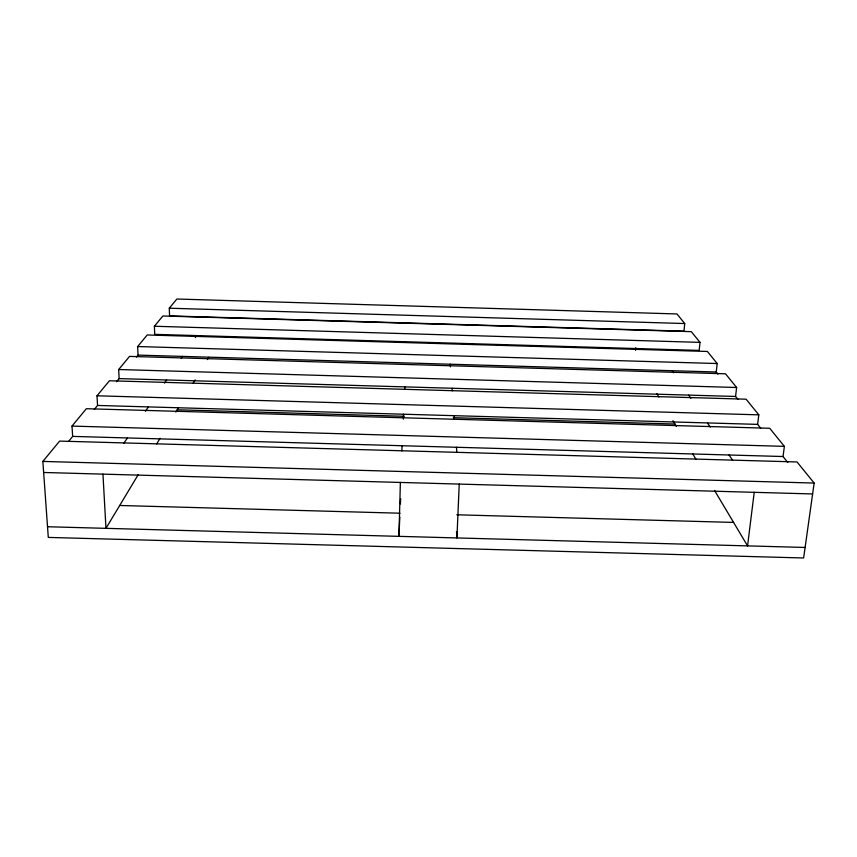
<?xml version="1.0" encoding="UTF-8"?>
<svg xmlns="http://www.w3.org/2000/svg" width="857" height="857" viewBox="0 0 857 857"><rect width="100%" height="100%" fill="white"/><g stroke="black" fill="none" stroke-linecap="round" stroke-linejoin="round"><path stroke-width="1.29" d="M400.369 482.437L398.944 536.353L399.801 517.071M459.223 484.087L456.931 537.939L456.524 531.501M400.39 503.927L400.637 498.613M401.837 450.932L402.083 445.736M403.336 419.105L403.561 414.22M404.718 389.485L404.847 386.882M635.562 350.342L635.798 347.728M684.732 323.539L683.972 331.166L169.557 315.901L169.29 308.209L176.863 299.018L676.955 313.951L684.732 323.539L169.29 308.209M700.008 342.372L699.173 350.395L154.721 334.359L154.399 326.249L162.884 315.976L691.31 331.648L700.008 342.372L154.399 326.249M717.909 374.102L716.248 372.002L717.18 363.539L707.389 351.466L147.211 334.969L137.656 346.539L138.031 355.098L136.413 357.123M737.941 399.448L735.574 396.47L736.624 387.493L725.515 373.802L129.525 356.394L118.684 369.528L119.134 378.601L116.616 381.74M760.727 428.296L757.631 424.376L758.809 414.842L746.104 399.191L109.417 380.765L97.002 395.795L97.548 405.447L94.281 409.507M754.214 492.325L747.561 545.888L714.502 490.397M787.754 462.491L783.041 456.524L784.369 446.358L769.704 428.275L86.353 408.714L72.009 426.09L72.652 436.395L68.549 441.505M814.15 483.059L803.63 557.982L48.292 537.414L42.85 461.42L59.615 441.098L797.031 461.955L814.15 483.059L42.85 461.42M138.181 474.724L105.968 528.341L102.958 474.135M156.67 443.958L160.088 438.27M175.835 412.056L178.502 407.621M193.146 383.261L195.182 379.876M207.383 359.565L208.744 357.305M123.708 443.444L127.425 437.948M145.422 411.317L148.411 406.904M164.49 383.122L166.612 379.983M181.191 358.43L182.552 356.405M195.278 337.572L196.628 335.59M97.002 395.795L758.809 414.842M97.548 405.447L757.631 424.376M177.206 409.785L404.322 416.288M453.321 417.691L674.984 424.044M72.009 426.09L784.369 446.358M72.652 436.395L783.041 456.524M43.643 472.475L812.618 493.953M119.701 505.48L399.973 513.214M456.802 514.789L733.581 522.427M47.531 526.744L805.109 547.462M137.656 346.539L717.18 363.539M138.031 355.098L716.248 372.002M118.684 369.528L736.624 387.493M119.134 378.601L735.574 396.47M672.242 370.717L673.656 372.806M688.685 395.109L690.871 398.355M707.443 422.94L710.271 427.14M729.05 454.992L732.617 460.284M656.912 393.706L658.937 397.102M672.991 420.701L676.344 426.336M692.702 453.792L696.109 459.513M450.225 364.225L450.418 366.807M452.025 388.253L452.228 390.856M454.092 415.677L454.371 419.352M456.46 447.268L456.856 452.485"/></g></svg>
